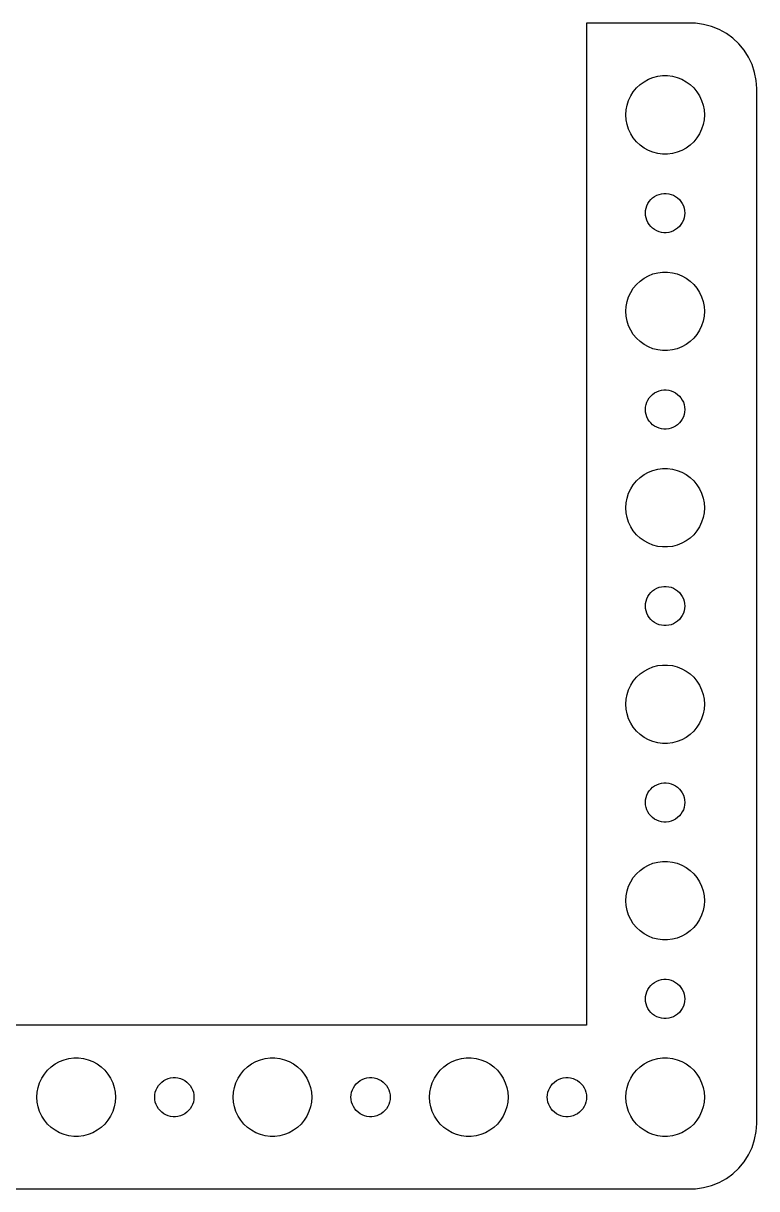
# Model space of a CAD drawing. Header units: metres. Extents: x -52 to 52, y 253 to 539.
# Drawn here: x -4 to 52, y 351.5 to 440.5 of the extents above; entities that cross this region are included whole.
import ezdxf

# ---------------------------------------------------------------- set-up
doc = ezdxf.new("R2010")
doc.units = ezdxf.units.M

msp = doc.modelspace()

# ---------------------------------------------------------------- linework, layer by layer
for p, q in [((47.3139, 440.49), (39, 440.49)), ((39, 440.49), (39, 364)), ((47.9369, 440.411), (47.3139, 440.49)), ((48.5451, 440.255), (47.9369, 440.411)), ((49.1289, 440.024), (48.5451, 440.255)), ((49.6791, 439.722), (49.1289, 440.024)), ((50.1871, 439.353), (49.6791, 439.722)), ((50.6448, 438.923), (50.1871, 439.353)), ((51.0451, 438.439), (50.6448, 438.923)), ((51.3815, 437.909), (51.0451, 438.439)), ((51.6489, 437.341), (51.3815, 437.909)), ((51.8429, 436.743), (51.6489, 437.341)), ((43.0877, 435.812), (43.3925, 436.033)), ((43.3925, 436.033), (43.7227, 436.214)), ((43.7227, 436.214), (44.0729, 436.353)), ((44.0729, 436.353), (44.4379, 436.447)), ((44.4379, 436.447), (44.8116, 436.494)), ((44.8116, 436.494), (45.1884, 436.494)), ((45.1884, 436.494), (45.5621, 436.447)), ((45.5621, 436.447), (45.927, 436.353)), ((45.927, 436.353), (46.2773, 436.214)), ((46.2773, 436.214), (46.6075, 436.033)), ((46.6075, 436.033), (46.9123, 435.812)), ((51.9606, 436.127), (51.8429, 436.743)), ((52, 435.5), (51.9606, 436.127)), ((42.3711, 434.945), (42.5729, 435.263)), ((42.5729, 435.263), (42.8131, 435.554)), ((42.8131, 435.554), (43.0877, 435.812)), ((46.9123, 435.812), (47.1869, 435.554)), ((47.1869, 435.554), (47.427, 435.263)), ((47.427, 435.263), (47.6289, 434.945)), ((52, 356.5), (52, 435.5)), ((42.0237, 433.876), (42.0942, 434.246)), ((42.0942, 434.246), (42.2107, 434.604)), ((42.2107, 434.604), (42.3711, 434.945)), ((47.6289, 434.945), (47.7893, 434.604)), ((47.7893, 434.604), (47.9057, 434.246)), ((47.9057, 434.246), (47.9763, 433.876)), ((42, 433.5), (42.0237, 433.876)), ((42.0237, 433.124), (42, 433.5)), ((47.9763, 433.876), (48, 433.5)), ((48, 433.5), (47.9763, 433.124)), ((42.0942, 432.754), (42.0237, 433.124)), ((42.2107, 432.396), (42.0942, 432.754)), ((47.9057, 432.754), (47.7893, 432.396)), ((47.9763, 433.124), (47.9057, 432.754)), ((42.3711, 432.055), (42.2107, 432.396)), ((42.5729, 431.737), (42.3711, 432.055)), ((42.8131, 431.446), (42.5729, 431.737)), ((47.427, 431.737), (47.1869, 431.446)), ((47.6289, 432.055), (47.427, 431.737)), ((47.7893, 432.396), (47.6289, 432.055)), ((43.0877, 431.188), (42.8131, 431.446)), ((43.3925, 430.967), (43.0877, 431.188)), ((43.7227, 430.786), (43.3925, 430.967)), ((44.0729, 430.647), (43.7227, 430.786)), ((46.2773, 430.786), (45.927, 430.647)), ((46.6075, 430.967), (46.2773, 430.786)), ((46.9123, 431.188), (46.6075, 430.967)), ((47.1869, 431.446), (46.9123, 431.188)), ((44.4379, 430.553), (44.0729, 430.647)), ((44.8116, 430.506), (44.4379, 430.553)), ((45.1884, 430.506), (44.8116, 430.506)), ((45.5621, 430.553), (45.1884, 430.506)), ((45.927, 430.647), (45.5621, 430.553)), ((43.9065, 427.027), (44.0439, 427.156)), ((44.0439, 427.156), (44.1963, 427.266)), ((44.1963, 427.266), (44.3613, 427.357)), ((44.3613, 427.357), (44.5365, 427.427)), ((44.5365, 427.427), (44.7189, 427.473)), ((44.7189, 427.473), (44.9058, 427.497)), ((44.9058, 427.497), (45.0942, 427.497)), ((45.0942, 427.497), (45.2811, 427.473)), ((45.2811, 427.473), (45.4635, 427.427)), ((45.4635, 427.427), (45.6387, 427.357)), ((45.6387, 427.357), (45.8037, 427.266)), ((45.8037, 427.266), (45.9561, 427.156)), ((45.9561, 427.156), (46.0934, 427.027)), ((43.5118, 426.188), (43.5471, 426.373)), ((43.5471, 426.373), (43.6053, 426.552)), ((43.6053, 426.552), (43.6855, 426.723)), ((43.6855, 426.723), (43.7865, 426.882)), ((43.7865, 426.882), (43.9065, 427.027)), ((46.0934, 427.027), (46.2135, 426.882)), ((46.2135, 426.882), (46.3145, 426.723)), ((46.3145, 426.723), (46.3947, 426.552)), ((46.3947, 426.552), (46.4529, 426.373)), ((46.4529, 426.373), (46.4882, 426.188)), ((43.5, 426), (43.5118, 426.188)), ((43.5118, 425.812), (43.5, 426)), ((43.5471, 425.627), (43.5118, 425.812)), ((43.6053, 425.448), (43.5471, 425.627)), ((43.6855, 425.277), (43.6053, 425.448)), ((46.3947, 425.448), (46.3145, 425.277)), ((46.4529, 425.627), (46.3947, 425.448)), ((46.4882, 425.812), (46.4529, 425.627)), ((46.4882, 426.188), (46.5, 426)), ((46.5, 426), (46.4882, 425.812)), ((43.7865, 425.118), (43.6855, 425.277)), ((43.9065, 424.973), (43.7865, 425.118)), ((44.0439, 424.844), (43.9065, 424.973)), ((44.1963, 424.734), (44.0439, 424.844)), ((44.3613, 424.643), (44.1963, 424.734)), ((44.5365, 424.573), (44.3613, 424.643)), ((44.7189, 424.527), (44.5365, 424.573)), ((44.9058, 424.503), (44.7189, 424.527)), ((45.0942, 424.503), (44.9058, 424.503)), ((45.2811, 424.527), (45.0942, 424.503)), ((45.4635, 424.573), (45.2811, 424.527)), ((45.6387, 424.643), (45.4635, 424.573)), ((45.8037, 424.734), (45.6387, 424.643)), ((45.9561, 424.844), (45.8037, 424.734)), ((46.0934, 424.973), (45.9561, 424.844)), ((46.2135, 425.118), (46.0934, 424.973)), ((46.3145, 425.277), (46.2135, 425.118)), ((43.0877, 420.812), (43.3925, 421.033)), ((43.3925, 421.033), (43.7227, 421.214)), ((43.7227, 421.214), (44.0729, 421.353)), ((44.0729, 421.353), (44.4379, 421.447)), ((44.4379, 421.447), (44.8116, 421.494)), ((44.8116, 421.494), (45.1884, 421.494)), ((45.1884, 421.494), (45.5621, 421.447)), ((45.5621, 421.447), (45.927, 421.353)), ((45.927, 421.353), (46.2773, 421.214)), ((46.2773, 421.214), (46.6075, 421.033)), ((46.6075, 421.033), (46.9123, 420.812)), ((42.3711, 419.945), (42.5729, 420.263)), ((42.5729, 420.263), (42.8131, 420.554)), ((42.8131, 420.554), (43.0877, 420.812)), ((46.9123, 420.812), (47.1869, 420.554)), ((47.1869, 420.554), (47.427, 420.263)), ((47.427, 420.263), (47.6289, 419.945)), ((42.0237, 418.876), (42.0942, 419.246)), ((42.0942, 419.246), (42.2107, 419.604)), ((42.2107, 419.604), (42.3711, 419.945)), ((47.6289, 419.945), (47.7893, 419.604)), ((47.7893, 419.604), (47.9057, 419.246)), ((47.9057, 419.246), (47.9763, 418.876)), ((42, 418.5), (42.0237, 418.876)), ((42.0237, 418.124), (42, 418.5)), ((47.9763, 418.876), (48, 418.5)), ((48, 418.5), (47.9763, 418.124)), ((42.0942, 417.754), (42.0237, 418.124)), ((42.2107, 417.396), (42.0942, 417.754)), ((42.3711, 417.055), (42.2107, 417.396)), ((47.7893, 417.396), (47.6289, 417.055)), ((47.9057, 417.754), (47.7893, 417.396)), ((47.9763, 418.124), (47.9057, 417.754)), ((42.5729, 416.737), (42.3711, 417.055)), ((42.8131, 416.446), (42.5729, 416.737)), ((43.0877, 416.188), (42.8131, 416.446)), ((47.1869, 416.446), (46.9123, 416.188)), ((47.427, 416.737), (47.1869, 416.446)), ((47.6289, 417.055), (47.427, 416.737)), ((43.3925, 415.967), (43.0877, 416.188)), ((43.7227, 415.786), (43.3925, 415.967)), ((44.0729, 415.647), (43.7227, 415.786)), ((44.4379, 415.553), (44.0729, 415.647)), ((44.8116, 415.506), (44.4379, 415.553)), ((45.5621, 415.553), (45.1884, 415.506)), ((45.927, 415.647), (45.5621, 415.553)), ((46.2773, 415.786), (45.927, 415.647)), ((46.6075, 415.967), (46.2773, 415.786)), ((46.9123, 416.188), (46.6075, 415.967)), ((45.1884, 415.506), (44.8116, 415.506)), ((43.7865, 411.882), (43.9065, 412.027)), ((43.9065, 412.027), (44.0439, 412.156)), ((44.0439, 412.156), (44.1963, 412.266)), ((44.1963, 412.266), (44.3613, 412.357)), ((44.3613, 412.357), (44.5365, 412.427)), ((44.5365, 412.427), (44.7189, 412.473)), ((44.7189, 412.473), (44.9058, 412.497)), ((44.9058, 412.497), (45.0942, 412.497)), ((45.0942, 412.497), (45.2811, 412.473)), ((45.2811, 412.473), (45.4635, 412.427)), ((45.4635, 412.427), (45.6387, 412.357)), ((45.6387, 412.357), (45.8037, 412.266)), ((45.8037, 412.266), (45.9561, 412.156)), ((45.9561, 412.156), (46.0934, 412.027)), ((46.0934, 412.027), (46.2135, 411.882)), ((43.5, 411), (43.5118, 411.188)), ((43.5118, 411.188), (43.5471, 411.373)), ((43.5471, 411.373), (43.6053, 411.552)), ((43.6053, 411.552), (43.6855, 411.723)), ((43.6855, 411.723), (43.7865, 411.882)), ((46.2135, 411.882), (46.3145, 411.723)), ((46.3145, 411.723), (46.3947, 411.552)), ((46.3947, 411.552), (46.4529, 411.373)), ((46.4529, 411.373), (46.4882, 411.188)), ((46.4882, 411.188), (46.5, 411)), ((43.5118, 410.812), (43.5, 411)), ((43.5471, 410.627), (43.5118, 410.812)), ((43.6053, 410.448), (43.5471, 410.627)), ((43.6855, 410.277), (43.6053, 410.448)), ((43.7865, 410.118), (43.6855, 410.277)), ((46.3145, 410.277), (46.2135, 410.118)), ((46.3947, 410.448), (46.3145, 410.277)), ((46.4529, 410.627), (46.3947, 410.448)), ((46.4882, 410.812), (46.4529, 410.627)), ((46.5, 411), (46.4882, 410.812)), ((43.9065, 409.973), (43.7865, 410.118)), ((44.0439, 409.844), (43.9065, 409.973)), ((44.1963, 409.734), (44.0439, 409.844)), ((44.3613, 409.643), (44.1963, 409.734)), ((44.5365, 409.573), (44.3613, 409.643)), ((44.7189, 409.527), (44.5365, 409.573)), ((44.9058, 409.503), (44.7189, 409.527)), ((45.0942, 409.503), (44.9058, 409.503)), ((45.2811, 409.527), (45.0942, 409.503)), ((45.4635, 409.573), (45.2811, 409.527)), ((45.6387, 409.643), (45.4635, 409.573)), ((45.8037, 409.734), (45.6387, 409.643)), ((45.9561, 409.844), (45.8037, 409.734)), ((46.0934, 409.973), (45.9561, 409.844)), ((46.2135, 410.118), (46.0934, 409.973)), ((42.8131, 405.554), (43.0877, 405.812)), ((43.0877, 405.812), (43.3925, 406.033)), ((43.3925, 406.033), (43.7227, 406.214)), ((43.7227, 406.214), (44.0729, 406.353)), ((44.0729, 406.353), (44.4379, 406.447)), ((44.4379, 406.447), (44.8116, 406.494)), ((44.8116, 406.494), (45.1884, 406.494)), ((45.1884, 406.494), (45.5621, 406.447)), ((45.5621, 406.447), (45.927, 406.353)), ((45.927, 406.353), (46.2773, 406.214)), ((46.2773, 406.214), (46.6075, 406.033)), ((46.6075, 406.033), (46.9123, 405.812)), ((46.9123, 405.812), (47.1869, 405.554)), ((42.2107, 404.604), (42.3711, 404.945)), ((42.3711, 404.945), (42.5729, 405.263)), ((42.5729, 405.263), (42.8131, 405.554)), ((47.1869, 405.554), (47.427, 405.263)), ((47.427, 405.263), (47.6289, 404.945)), ((47.6289, 404.945), (47.7893, 404.604)), ((42.0237, 403.876), (42.0942, 404.246)), ((42.0942, 404.246), (42.2107, 404.604)), ((47.7893, 404.604), (47.9057, 404.246)), ((47.9057, 404.246), (47.9763, 403.876)), ((42, 403.5), (42.0237, 403.876)), ((42.0237, 403.124), (42, 403.5)), ((42.0942, 402.754), (42.0237, 403.124)), ((47.9763, 403.124), (47.9057, 402.754)), ((47.9763, 403.876), (48, 403.5)), ((48, 403.5), (47.9763, 403.124)), ((42.2107, 402.396), (42.0942, 402.754)), ((42.3711, 402.055), (42.2107, 402.396)), ((47.7893, 402.396), (47.6289, 402.055)), ((47.9057, 402.754), (47.7893, 402.396)), ((42.5729, 401.737), (42.3711, 402.055)), ((42.8131, 401.446), (42.5729, 401.737)), ((43.0877, 401.188), (42.8131, 401.446)), ((47.1869, 401.446), (46.9123, 401.188)), ((47.427, 401.737), (47.1869, 401.446)), ((47.6289, 402.055), (47.427, 401.737)), ((43.3925, 400.967), (43.0877, 401.188)), ((43.7227, 400.786), (43.3925, 400.967)), ((44.0729, 400.647), (43.7227, 400.786)), ((44.4379, 400.553), (44.0729, 400.647)), ((44.8116, 400.506), (44.4379, 400.553)), ((45.1884, 400.506), (44.8116, 400.506)), ((45.5621, 400.553), (45.1884, 400.506)), ((45.927, 400.647), (45.5621, 400.553)), ((46.2773, 400.786), (45.927, 400.647)), ((46.6075, 400.967), (46.2773, 400.786)), ((46.9123, 401.188), (46.6075, 400.967)), ((43.6855, 396.723), (43.7865, 396.882)), ((43.7865, 396.882), (43.9065, 397.027)), ((43.9065, 397.027), (44.0439, 397.156)), ((44.0439, 397.156), (44.1963, 397.266)), ((44.1963, 397.266), (44.3613, 397.357)), ((44.3613, 397.357), (44.5365, 397.427)), ((44.5365, 397.427), (44.7189, 397.473)), ((44.7189, 397.473), (44.9058, 397.497)), ((44.9058, 397.497), (45.0942, 397.497)), ((45.0942, 397.497), (45.2811, 397.473)), ((45.2811, 397.473), (45.4635, 397.427)), ((45.4635, 397.427), (45.6387, 397.357)), ((45.6387, 397.357), (45.8037, 397.266)), ((45.8037, 397.266), (45.9561, 397.156)), ((45.9561, 397.156), (46.0934, 397.027)), ((46.0934, 397.027), (46.2135, 396.882)), ((46.2135, 396.882), (46.3145, 396.723)), ((43.5, 396), (43.5118, 396.188)), ((43.5118, 395.812), (43.5, 396)), ((43.5118, 396.188), (43.5471, 396.373)), ((43.5471, 396.373), (43.6053, 396.552)), ((43.6053, 396.552), (43.6855, 396.723)), ((46.3145, 396.723), (46.3947, 396.552)), ((46.3947, 396.552), (46.4529, 396.373)), ((46.4529, 396.373), (46.4882, 396.188)), ((46.4882, 396.188), (46.5, 396)), ((46.5, 396), (46.4882, 395.812)), ((43.5471, 395.627), (43.5118, 395.812)), ((43.6053, 395.448), (43.5471, 395.627)), ((43.6855, 395.277), (43.6053, 395.448)), ((43.7865, 395.118), (43.6855, 395.277)), ((43.9065, 394.973), (43.7865, 395.118)), ((46.2135, 395.118), (46.0934, 394.973)), ((46.3145, 395.277), (46.2135, 395.118)), ((46.3947, 395.448), (46.3145, 395.277)), ((46.4529, 395.627), (46.3947, 395.448)), ((46.4882, 395.812), (46.4529, 395.627)), ((44.0439, 394.844), (43.9065, 394.973)), ((44.1963, 394.734), (44.0439, 394.844)), ((44.3613, 394.643), (44.1963, 394.734)), ((44.5365, 394.573), (44.3613, 394.643)), ((44.7189, 394.527), (44.5365, 394.573)), ((44.9058, 394.503), (44.7189, 394.527)), ((45.0942, 394.503), (44.9058, 394.503)), ((45.2811, 394.527), (45.0942, 394.503)), ((45.4635, 394.573), (45.2811, 394.527)), ((45.6387, 394.643), (45.4635, 394.573)), ((45.8037, 394.734), (45.6387, 394.643)), ((45.9561, 394.844), (45.8037, 394.734)), ((46.0934, 394.973), (45.9561, 394.844)), ((42.8131, 390.554), (43.0877, 390.812)), ((43.0877, 390.812), (43.3925, 391.033)), ((43.3925, 391.033), (43.7227, 391.214)), ((43.7227, 391.214), (44.0729, 391.353)), ((44.0729, 391.353), (44.4379, 391.447)), ((44.4379, 391.447), (44.8116, 391.494)), ((44.8116, 391.494), (45.1884, 391.494)), ((45.1884, 391.494), (45.5621, 391.447)), ((45.5621, 391.447), (45.927, 391.353)), ((45.927, 391.353), (46.2773, 391.214)), ((46.2773, 391.214), (46.6075, 391.033)), ((46.6075, 391.033), (46.9123, 390.812)), ((46.9123, 390.812), (47.1869, 390.554)), ((42.2107, 389.604), (42.3711, 389.945)), ((42.3711, 389.945), (42.5729, 390.263)), ((42.5729, 390.263), (42.8131, 390.554)), ((47.1869, 390.554), (47.427, 390.263)), ((47.427, 390.263), (47.6289, 389.945)), ((47.6289, 389.945), (47.7893, 389.604)), ((42, 388.5), (42.0237, 388.876)), ((42.0237, 388.876), (42.0942, 389.246)), ((42.0942, 389.246), (42.2107, 389.604)), ((47.7893, 389.604), (47.9057, 389.246)), ((47.9057, 389.246), (47.9763, 388.876)), ((47.9763, 388.876), (48, 388.5)), ((42.0237, 388.124), (42, 388.5)), ((42.0942, 387.754), (42.0237, 388.124)), ((47.9763, 388.124), (47.9057, 387.754)), ((48, 388.5), (47.9763, 388.124)), ((42.2107, 387.396), (42.0942, 387.754)), ((42.3711, 387.055), (42.2107, 387.396)), ((47.7893, 387.396), (47.6289, 387.055)), ((47.9057, 387.754), (47.7893, 387.396)), ((42.5729, 386.737), (42.3711, 387.055)), ((42.8131, 386.446), (42.5729, 386.737)), ((43.0877, 386.188), (42.8131, 386.446)), ((43.3925, 385.967), (43.0877, 386.188)), ((46.9123, 386.188), (46.6075, 385.967)), ((47.1869, 386.446), (46.9123, 386.188)), ((47.427, 386.737), (47.1869, 386.446)), ((47.6289, 387.055), (47.427, 386.737)), ((43.7227, 385.786), (43.3925, 385.967)), ((44.0729, 385.647), (43.7227, 385.786)), ((44.4379, 385.553), (44.0729, 385.647)), ((44.8116, 385.506), (44.4379, 385.553)), ((45.1884, 385.506), (44.8116, 385.506)), ((45.5621, 385.553), (45.1884, 385.506)), ((45.927, 385.647), (45.5621, 385.553)), ((46.2773, 385.786), (45.927, 385.647)), ((46.6075, 385.967), (46.2773, 385.786)), ((43.6855, 381.723), (43.7865, 381.882)), ((43.7865, 381.882), (43.9065, 382.027)), ((43.9065, 382.027), (44.0439, 382.156)), ((44.0439, 382.156), (44.1963, 382.266)), ((44.1963, 382.266), (44.3613, 382.357)), ((44.3613, 382.357), (44.5365, 382.427)), ((44.5365, 382.427), (44.7189, 382.473)), ((44.7189, 382.473), (44.9058, 382.497)), ((44.9058, 382.497), (45.0942, 382.497)), ((45.0942, 382.497), (45.2811, 382.473)), ((45.2811, 382.473), (45.4635, 382.427)), ((45.4635, 382.427), (45.6387, 382.357)), ((45.6387, 382.357), (45.8037, 382.266)), ((45.8037, 382.266), (45.9561, 382.156)), ((45.9561, 382.156), (46.0934, 382.027)), ((46.0934, 382.027), (46.2135, 381.882)), ((46.2135, 381.882), (46.3145, 381.723)), ((43.5, 381), (43.5118, 381.188)), ((43.5118, 380.812), (43.5, 381)), ((43.5118, 381.188), (43.5471, 381.373)), ((43.5471, 381.373), (43.6053, 381.552)), ((43.6053, 381.552), (43.6855, 381.723)), ((46.3145, 381.723), (46.3947, 381.552)), ((46.3947, 381.552), (46.4529, 381.373)), ((46.4529, 381.373), (46.4882, 381.188)), ((46.4882, 381.188), (46.5, 381)), ((46.5, 381), (46.4882, 380.812)), ((43.5471, 380.627), (43.5118, 380.812)), ((43.6053, 380.448), (43.5471, 380.627)), ((43.6855, 380.277), (43.6053, 380.448)), ((43.7865, 380.118), (43.6855, 380.277)), ((43.9065, 379.973), (43.7865, 380.118)), ((44.0439, 379.844), (43.9065, 379.973)), ((46.0934, 379.973), (45.9561, 379.844)), ((46.2135, 380.118), (46.0934, 379.973)), ((46.3145, 380.277), (46.2135, 380.118)), ((46.3947, 380.448), (46.3145, 380.277)), ((46.4529, 380.627), (46.3947, 380.448)), ((46.4882, 380.812), (46.4529, 380.627)), ((44.1963, 379.734), (44.0439, 379.844)), ((44.3613, 379.643), (44.1963, 379.734)), ((44.5365, 379.573), (44.3613, 379.643)), ((44.7189, 379.527), (44.5365, 379.573)), ((44.9058, 379.503), (44.7189, 379.527)), ((45.0942, 379.503), (44.9058, 379.503)), ((45.2811, 379.527), (45.0942, 379.503)), ((45.4635, 379.573), (45.2811, 379.527)), ((45.6387, 379.643), (45.4635, 379.573)), ((45.8037, 379.734), (45.6387, 379.643)), ((45.9561, 379.844), (45.8037, 379.734)), ((44.0729, 376.353), (44.4379, 376.447)), ((44.4379, 376.447), (44.8116, 376.494)), ((44.8116, 376.494), (45.1884, 376.494)), ((45.1884, 376.494), (45.5621, 376.447)), ((45.5621, 376.447), (45.927, 376.353)), ((42.5729, 375.263), (42.8131, 375.554)), ((42.8131, 375.554), (43.0877, 375.812)), ((43.0877, 375.812), (43.3925, 376.033)), ((43.3925, 376.033), (43.7227, 376.214)), ((43.7227, 376.214), (44.0729, 376.353)), ((45.927, 376.353), (46.2773, 376.214)), ((46.2773, 376.214), (46.6075, 376.033)), ((46.6075, 376.033), (46.9123, 375.812)), ((46.9123, 375.812), (47.1869, 375.554)), ((47.1869, 375.554), (47.427, 375.263)), ((42.2107, 374.604), (42.3711, 374.945)), ((42.3711, 374.945), (42.5729, 375.263)), ((47.427, 375.263), (47.6289, 374.945)), ((47.6289, 374.945), (47.7893, 374.604)), ((42, 373.5), (42.0237, 373.876)), ((42.0237, 373.876), (42.0942, 374.246)), ((42.0942, 374.246), (42.2107, 374.604)), ((47.7893, 374.604), (47.9057, 374.246)), ((47.9057, 374.246), (47.9763, 373.876)), ((47.9763, 373.876), (48, 373.5)), ((42.0237, 373.124), (42, 373.5)), ((42.0942, 372.754), (42.0237, 373.124)), ((47.9763, 373.124), (47.9057, 372.754)), ((48, 373.5), (47.9763, 373.124)), ((42.2107, 372.396), (42.0942, 372.754)), ((42.3711, 372.055), (42.2107, 372.396)), ((42.5729, 371.737), (42.3711, 372.055)), ((47.6289, 372.055), (47.427, 371.737)), ((47.7893, 372.396), (47.6289, 372.055)), ((47.9057, 372.754), (47.7893, 372.396)), ((42.8131, 371.446), (42.5729, 371.737)), ((43.0877, 371.188), (42.8131, 371.446)), ((43.3925, 370.967), (43.0877, 371.188)), ((46.9123, 371.188), (46.6075, 370.967)), ((47.1869, 371.446), (46.9123, 371.188)), ((47.427, 371.737), (47.1869, 371.446)), ((43.7227, 370.786), (43.3925, 370.967)), ((44.0729, 370.647), (43.7227, 370.786)), ((44.4379, 370.553), (44.0729, 370.647)), ((44.8116, 370.506), (44.4379, 370.553)), ((45.1884, 370.506), (44.8116, 370.506)), ((45.5621, 370.553), (45.1884, 370.506)), ((45.927, 370.647), (45.5621, 370.553)), ((46.2773, 370.786), (45.927, 370.647)), ((46.6075, 370.967), (46.2773, 370.786)), ((44.7189, 367.473), (44.9058, 367.497)), ((44.9058, 367.497), (45.0942, 367.497)), ((45.0942, 367.497), (45.2811, 367.473)), ((43.6053, 366.552), (43.6855, 366.723)), ((43.6855, 366.723), (43.7865, 366.882)), ((43.7865, 366.882), (43.9065, 367.027)), ((43.9065, 367.027), (44.0439, 367.156)), ((44.0439, 367.156), (44.1963, 367.266)), ((44.1963, 367.266), (44.3613, 367.357)), ((44.3613, 367.357), (44.5365, 367.427)), ((44.5365, 367.427), (44.7189, 367.473)), ((45.2811, 367.473), (45.4635, 367.427)), ((45.4635, 367.427), (45.6387, 367.357)), ((45.6387, 367.357), (45.8037, 367.266)), ((45.8037, 367.266), (45.9561, 367.156)), ((45.9561, 367.156), (46.0934, 367.027)), ((46.0934, 367.027), (46.2135, 366.882)), ((46.2135, 366.882), (46.3145, 366.723)), ((46.3145, 366.723), (46.3947, 366.552)), ((43.5, 366), (43.5118, 366.188)), ((43.5118, 365.812), (43.5, 366)), ((43.5118, 366.188), (43.5471, 366.373)), ((43.5471, 365.627), (43.5118, 365.812)), ((43.5471, 366.373), (43.6053, 366.552)), ((46.3947, 366.552), (46.4529, 366.373)), ((46.4529, 366.373), (46.4882, 366.188)), ((46.4882, 365.812), (46.4529, 365.627)), ((46.4882, 366.188), (46.5, 366)), ((46.5, 366), (46.4882, 365.812)), ((43.6053, 365.448), (43.5471, 365.627)), ((43.6855, 365.277), (43.6053, 365.448)), ((43.7865, 365.118), (43.6855, 365.277)), ((43.9065, 364.973), (43.7865, 365.118)), ((44.0439, 364.844), (43.9065, 364.973)), ((44.1963, 364.734), (44.0439, 364.844)), ((45.9561, 364.844), (45.8037, 364.734)), ((46.0934, 364.973), (45.9561, 364.844)), ((46.2135, 365.118), (46.0934, 364.973)), ((46.3145, 365.277), (46.2135, 365.118)), ((46.3947, 365.448), (46.3145, 365.277)), ((46.4529, 365.627), (46.3947, 365.448)), ((39, 364), (-39, 364)), ((44.3613, 364.643), (44.1963, 364.734)), ((44.5365, 364.573), (44.3613, 364.643)), ((44.7189, 364.527), (44.5365, 364.573)), ((44.9058, 364.503), (44.7189, 364.527)), ((45.0942, 364.503), (44.9058, 364.503)), ((45.2811, 364.527), (45.0942, 364.503)), ((45.4635, 364.573), (45.2811, 364.527)), ((45.6387, 364.643), (45.4635, 364.573)), ((45.8037, 364.734), (45.6387, 364.643)), ((-1.27733, 361.214), (-0.92705, 361.353)), ((-0.92705, 361.353), (-0.56213, 361.447)), ((-0.56213, 361.447), (-0.18837, 361.494)), ((-0.18837, 361.494), (0.18837, 361.494)), ((0.18837, 361.494), (0.56213, 361.447)), ((0.56213, 361.447), (0.92705, 361.353)), ((0.92705, 361.353), (1.27733, 361.214)), ((13.7227, 361.214), (14.0729, 361.353)), ((14.0729, 361.353), (14.4379, 361.447)), ((14.4379, 361.447), (14.8116, 361.494)), ((14.8116, 361.494), (15.1884, 361.494)), ((15.1884, 361.494), (15.5621, 361.447)), ((15.5621, 361.447), (15.927, 361.353)), ((15.927, 361.353), (16.2773, 361.214)), ((28.7227, 361.214), (29.0729, 361.353)), ((29.0729, 361.353), (29.4379, 361.447)), ((29.4379, 361.447), (29.8116, 361.494)), ((29.8116, 361.494), (30.1884, 361.494)), ((30.1884, 361.494), (30.5621, 361.447)), ((30.5621, 361.447), (30.927, 361.353)), ((30.927, 361.353), (31.2773, 361.214)), ((43.7227, 361.214), (44.0729, 361.353)), ((44.0729, 361.353), (44.4379, 361.447)), ((44.4379, 361.447), (44.8116, 361.494)), ((44.8116, 361.494), (45.1884, 361.494)), ((45.1884, 361.494), (45.5621, 361.447)), ((45.5621, 361.447), (45.927, 361.353)), ((45.927, 361.353), (46.2773, 361.214)), ((-2.42705, 360.263), (-2.1869, 360.554)), ((-2.1869, 360.554), (-1.91226, 360.812)), ((-1.91226, 360.812), (-1.60747, 361.033)), ((-1.60747, 361.033), (-1.27733, 361.214)), ((1.27733, 361.214), (1.60747, 361.033)), ((1.60747, 361.033), (1.91226, 360.812)), ((1.91226, 360.812), (2.1869, 360.554)), ((2.1869, 360.554), (2.42705, 360.263)), ((12.5729, 360.263), (12.8131, 360.554)), ((12.8131, 360.554), (13.0877, 360.812)), ((13.0877, 360.812), (13.3925, 361.033)), ((13.3925, 361.033), (13.7227, 361.214)), ((16.2773, 361.214), (16.6075, 361.033)), ((16.6075, 361.033), (16.9123, 360.812)), ((16.9123, 360.812), (17.1869, 360.554)), ((17.1869, 360.554), (17.427, 360.263)), ((27.5729, 360.263), (27.8131, 360.554)), ((27.8131, 360.554), (28.0877, 360.812)), ((28.0877, 360.812), (28.3925, 361.033)), ((28.3925, 361.033), (28.7227, 361.214)), ((31.2773, 361.214), (31.6075, 361.033)), ((31.6075, 361.033), (31.9123, 360.812)), ((31.9123, 360.812), (32.1869, 360.554)), ((32.1869, 360.554), (32.427, 360.263)), ((42.5729, 360.263), (42.8131, 360.554)), ((42.8131, 360.554), (43.0877, 360.812)), ((43.0877, 360.812), (43.3925, 361.033)), ((43.3925, 361.033), (43.7227, 361.214)), ((46.2773, 361.214), (46.6075, 361.033)), ((46.6075, 361.033), (46.9123, 360.812)), ((46.9123, 360.812), (47.1869, 360.554)), ((47.1869, 360.554), (47.427, 360.263)), ((-2.90575, 359.246), (-2.78932, 359.604)), ((-2.78932, 359.604), (-2.62891, 359.945)), ((-2.62891, 359.945), (-2.42705, 360.263)), ((2.42705, 360.263), (2.62891, 359.945)), ((2.62891, 359.945), (2.78932, 359.604)), ((2.78932, 359.604), (2.90575, 359.246)), ((6.28647, 359.382), (6.40654, 359.527)), ((6.40654, 359.527), (6.54385, 359.656)), ((6.54385, 359.656), (6.69626, 359.766)), ((6.69626, 359.766), (6.86133, 359.857)), ((6.86133, 359.857), (7.03647, 359.927)), ((7.03647, 359.927), (7.21892, 359.973)), ((7.21892, 359.973), (7.40581, 359.997)), ((7.40581, 359.997), (7.59418, 359.997)), ((7.59418, 359.997), (7.78107, 359.973)), ((7.78107, 359.973), (7.96352, 359.927)), ((7.96352, 359.927), (8.13866, 359.857)), ((8.13866, 359.857), (8.30373, 359.766)), ((8.30373, 359.766), (8.45613, 359.656)), ((8.45613, 359.656), (8.59344, 359.527)), ((8.59344, 359.527), (8.71352, 359.382)), ((12.0942, 359.246), (12.2107, 359.604)), ((12.2107, 359.604), (12.3711, 359.945)), ((12.3711, 359.945), (12.5729, 360.263)), ((17.427, 360.263), (17.6289, 359.945)), ((17.6289, 359.945), (17.7893, 359.604)), ((17.7893, 359.604), (17.9057, 359.246)), ((21.2865, 359.382), (21.4065, 359.527)), ((21.4065, 359.527), (21.5439, 359.656)), ((21.5439, 359.656), (21.6963, 359.766)), ((21.6963, 359.766), (21.8613, 359.857)), ((21.8613, 359.857), (22.0365, 359.927)), ((22.0365, 359.927), (22.2189, 359.973)), ((22.2189, 359.973), (22.4058, 359.997)), ((22.4058, 359.997), (22.5942, 359.997)), ((22.5942, 359.997), (22.7811, 359.973)), ((22.7811, 359.973), (22.9635, 359.927)), ((22.9635, 359.927), (23.1387, 359.857)), ((23.1387, 359.857), (23.3037, 359.766)), ((23.3037, 359.766), (23.4561, 359.656)), ((23.4561, 359.656), (23.5934, 359.527)), ((23.5934, 359.527), (23.7135, 359.382)), ((27.0942, 359.246), (27.2107, 359.604)), ((27.2107, 359.604), (27.3711, 359.945)), ((27.3711, 359.945), (27.5729, 360.263)), ((32.427, 360.263), (32.6289, 359.945)), ((32.6289, 359.945), (32.7893, 359.604)), ((32.7893, 359.604), (32.9057, 359.246)), ((36.2865, 359.382), (36.4065, 359.527)), ((36.4065, 359.527), (36.5439, 359.656)), ((36.5439, 359.656), (36.6963, 359.766)), ((36.6963, 359.766), (36.8613, 359.857)), ((36.8613, 359.857), (37.0365, 359.927)), ((37.0365, 359.927), (37.2189, 359.973)), ((37.2189, 359.973), (37.4058, 359.997)), ((37.4058, 359.997), (37.5942, 359.997)), ((37.5942, 359.997), (37.7811, 359.973)), ((37.7811, 359.973), (37.9635, 359.927)), ((37.9635, 359.927), (38.1387, 359.857)), ((38.1387, 359.857), (38.3037, 359.766)), ((38.3037, 359.766), (38.4561, 359.656)), ((38.4561, 359.656), (38.5934, 359.527)), ((38.5934, 359.527), (38.7135, 359.382)), ((42.0942, 359.246), (42.2107, 359.604)), ((42.2107, 359.604), (42.3711, 359.945)), ((42.3711, 359.945), (42.5729, 360.263)), ((47.427, 360.263), (47.6289, 359.945)), ((47.6289, 359.945), (47.7893, 359.604)), ((47.7893, 359.604), (47.9057, 359.246)), ((-3, 358.5), (-2.97633, 358.876)), ((-2.97633, 358.876), (-2.90575, 359.246)), ((2.90575, 359.246), (2.97633, 358.876)), ((2.97633, 358.876), (3, 358.5)), ((6, 358.5), (6.01183, 358.688)), ((6.01183, 358.688), (6.04712, 358.873)), ((6.04712, 358.873), (6.10533, 359.052)), ((6.10533, 359.052), (6.18553, 359.223)), ((6.18553, 359.223), (6.28647, 359.382)), ((8.71352, 359.382), (8.81445, 359.223)), ((8.81445, 359.223), (8.89465, 359.052)), ((8.89465, 359.052), (8.95287, 358.873)), ((8.95287, 358.873), (8.98816, 358.688)), ((8.98816, 358.688), (9, 358.5)), ((12, 358.5), (12.0237, 358.876)), ((12.0237, 358.876), (12.0942, 359.246)), ((17.9057, 359.246), (17.9763, 358.876)), ((17.9763, 358.876), (18, 358.5)), ((21, 358.5), (21.0118, 358.688)), ((21.0118, 358.688), (21.0471, 358.873)), ((21.0471, 358.873), (21.1053, 359.052)), ((21.1053, 359.052), (21.1855, 359.223)), ((21.1855, 359.223), (21.2865, 359.382)), ((23.7135, 359.382), (23.8145, 359.223)), ((23.8145, 359.223), (23.8947, 359.052)), ((23.8947, 359.052), (23.9529, 358.873)), ((23.9529, 358.873), (23.9882, 358.688)), ((23.9882, 358.688), (24, 358.5)), ((27, 358.5), (27.0237, 358.876)), ((27.0237, 358.876), (27.0942, 359.246)), ((32.9057, 359.246), (32.9763, 358.876)), ((32.9763, 358.876), (33, 358.5)), ((36, 358.5), (36.0118, 358.688)), ((36.0118, 358.688), (36.0471, 358.873)), ((36.0471, 358.873), (36.1053, 359.052)), ((36.1053, 359.052), (36.1855, 359.223)), ((36.1855, 359.223), (36.2865, 359.382)), ((38.7135, 359.382), (38.8145, 359.223)), ((38.8145, 359.223), (38.8947, 359.052)), ((38.8947, 359.052), (38.9529, 358.873)), ((38.9529, 358.873), (38.9882, 358.688)), ((38.9882, 358.688), (39, 358.5)), ((42, 358.5), (42.0237, 358.876)), ((42.0237, 358.876), (42.0942, 359.246)), ((47.9057, 359.246), (47.9763, 358.876)), ((47.9763, 358.876), (48, 358.5)), ((-2.97633, 358.124), (-3, 358.5)), ((-2.90575, 357.754), (-2.97633, 358.124)), ((-2.78932, 357.396), (-2.90575, 357.754)), ((2.90575, 357.754), (2.78932, 357.396)), ((2.97633, 358.124), (2.90575, 357.754)), ((3, 358.5), (2.97633, 358.124)), ((6.01183, 358.312), (6, 358.5)), ((6.04712, 358.127), (6.01183, 358.312)), ((6.10533, 357.948), (6.04712, 358.127)), ((6.18553, 357.777), (6.10533, 357.948)), ((6.28647, 357.618), (6.18553, 357.777)), ((8.81445, 357.777), (8.71352, 357.618)), ((8.89465, 357.948), (8.81445, 357.777)), ((8.95287, 358.127), (8.89465, 357.948)), ((8.98816, 358.312), (8.95287, 358.127)), ((9, 358.5), (8.98816, 358.312)), ((12.0237, 358.124), (12, 358.5)), ((12.0942, 357.754), (12.0237, 358.124)), ((12.2107, 357.396), (12.0942, 357.754)), ((17.9057, 357.754), (17.7893, 357.396)), ((17.9763, 358.124), (17.9057, 357.754)), ((18, 358.5), (17.9763, 358.124)), ((21.0118, 358.312), (21, 358.5)), ((21.0471, 358.127), (21.0118, 358.312)), ((21.1053, 357.948), (21.0471, 358.127)), ((21.1855, 357.777), (21.1053, 357.948)), ((21.2865, 357.618), (21.1855, 357.777)), ((23.8145, 357.777), (23.7135, 357.618)), ((23.8947, 357.948), (23.8145, 357.777)), ((23.9529, 358.127), (23.8947, 357.948)), ((23.9882, 358.312), (23.9529, 358.127)), ((24, 358.5), (23.9882, 358.312)), ((27.0237, 358.124), (27, 358.5)), ((27.0942, 357.754), (27.0237, 358.124)), ((27.2107, 357.396), (27.0942, 357.754)), ((32.9057, 357.754), (32.7893, 357.396)), ((32.9763, 358.124), (32.9057, 357.754)), ((33, 358.5), (32.9763, 358.124)), ((36.0118, 358.312), (36, 358.5)), ((36.0471, 358.127), (36.0118, 358.312)), ((36.1053, 357.948), (36.0471, 358.127)), ((36.1855, 357.777), (36.1053, 357.948)), ((36.2865, 357.618), (36.1855, 357.777)), ((38.8145, 357.777), (38.7135, 357.618)), ((38.8947, 357.948), (38.8145, 357.777)), ((38.9529, 358.127), (38.8947, 357.948)), ((38.9882, 358.312), (38.9529, 358.127)), ((39, 358.5), (38.9882, 358.312)), ((42.0237, 358.124), (42, 358.5)), ((42.0942, 357.754), (42.0237, 358.124)), ((42.2107, 357.396), (42.0942, 357.754)), ((47.9057, 357.754), (47.7893, 357.396)), ((47.9763, 358.124), (47.9057, 357.754)), ((48, 358.5), (47.9763, 358.124)), ((-2.62891, 357.055), (-2.78932, 357.396)), ((-2.42705, 356.737), (-2.62891, 357.055)), ((2.62891, 357.055), (2.42705, 356.737)), ((2.78932, 357.396), (2.62891, 357.055)), ((6.40654, 357.473), (6.28647, 357.618)), ((6.54385, 357.344), (6.40654, 357.473)), ((6.69626, 357.234), (6.54385, 357.344)), ((6.86133, 357.143), (6.69626, 357.234)), ((7.03647, 357.073), (6.86133, 357.143)), ((7.21892, 357.027), (7.03647, 357.073)), ((7.40581, 357.003), (7.21892, 357.027)), ((7.59418, 357.003), (7.40581, 357.003)), ((7.78107, 357.027), (7.59418, 357.003)), ((7.96352, 357.073), (7.78107, 357.027)), ((8.13866, 357.143), (7.96352, 357.073)), ((8.30373, 357.234), (8.13866, 357.143)), ((8.45613, 357.344), (8.30373, 357.234)), ((8.59344, 357.473), (8.45613, 357.344)), ((8.71352, 357.618), (8.59344, 357.473)), ((12.3711, 357.055), (12.2107, 357.396)), ((12.5729, 356.737), (12.3711, 357.055)), ((17.6289, 357.055), (17.427, 356.737)), ((17.7893, 357.396), (17.6289, 357.055)), ((21.4065, 357.473), (21.2865, 357.618)), ((21.5439, 357.344), (21.4065, 357.473)), ((21.6963, 357.234), (21.5439, 357.344)), ((21.8613, 357.143), (21.6963, 357.234)), ((22.0365, 357.073), (21.8613, 357.143)), ((22.2189, 357.027), (22.0365, 357.073)), ((22.4058, 357.003), (22.2189, 357.027)), ((22.5942, 357.003), (22.4058, 357.003)), ((22.7811, 357.027), (22.5942, 357.003)), ((22.9635, 357.073), (22.7811, 357.027)), ((23.1387, 357.143), (22.9635, 357.073)), ((23.3037, 357.234), (23.1387, 357.143)), ((23.4561, 357.344), (23.3037, 357.234)), ((23.5934, 357.473), (23.4561, 357.344)), ((23.7135, 357.618), (23.5934, 357.473)), ((27.3711, 357.055), (27.2107, 357.396)), ((27.5729, 356.737), (27.3711, 357.055)), ((32.6289, 357.055), (32.427, 356.737)), ((32.7893, 357.396), (32.6289, 357.055)), ((36.4065, 357.473), (36.2865, 357.618)), ((36.5439, 357.344), (36.4065, 357.473)), ((36.6963, 357.234), (36.5439, 357.344)), ((36.8613, 357.143), (36.6963, 357.234)), ((37.0365, 357.073), (36.8613, 357.143)), ((37.2189, 357.027), (37.0365, 357.073)), ((37.4058, 357.003), (37.2189, 357.027)), ((37.5942, 357.003), (37.4058, 357.003)), ((37.7811, 357.027), (37.5942, 357.003)), ((37.9635, 357.073), (37.7811, 357.027)), ((38.1387, 357.143), (37.9635, 357.073)), ((38.3037, 357.234), (38.1387, 357.143)), ((38.4561, 357.344), (38.3037, 357.234)), ((38.5934, 357.473), (38.4561, 357.344)), ((38.7135, 357.618), (38.5934, 357.473)), ((42.3711, 357.055), (42.2107, 357.396)), ((42.5729, 356.737), (42.3711, 357.055)), ((47.6289, 357.055), (47.427, 356.737)), ((47.7893, 357.396), (47.6289, 357.055)), ((-2.1869, 356.446), (-2.42705, 356.737)), ((-1.91226, 356.188), (-2.1869, 356.446)), ((-1.60747, 355.967), (-1.91226, 356.188)), ((-1.27733, 355.786), (-1.60747, 355.967)), ((1.60747, 355.967), (1.27733, 355.786)), ((1.91226, 356.188), (1.60747, 355.967)), ((2.1869, 356.446), (1.91226, 356.188)), ((2.42705, 356.737), (2.1869, 356.446)), ((12.8131, 356.446), (12.5729, 356.737)), ((13.0877, 356.188), (12.8131, 356.446)), ((13.3925, 355.967), (13.0877, 356.188)), ((13.7227, 355.786), (13.3925, 355.967)), ((16.6075, 355.967), (16.2773, 355.786)), ((16.9123, 356.188), (16.6075, 355.967)), ((17.1869, 356.446), (16.9123, 356.188)), ((17.427, 356.737), (17.1869, 356.446)), ((27.8131, 356.446), (27.5729, 356.737)), ((28.0877, 356.188), (27.8131, 356.446)), ((28.3925, 355.967), (28.0877, 356.188)), ((28.7227, 355.786), (28.3925, 355.967)), ((31.6075, 355.967), (31.2773, 355.786)), ((31.9123, 356.188), (31.6075, 355.967)), ((32.1869, 356.446), (31.9123, 356.188)), ((32.427, 356.737), (32.1869, 356.446)), ((42.8131, 356.446), (42.5729, 356.737)), ((43.0877, 356.188), (42.8131, 356.446)), ((43.3925, 355.967), (43.0877, 356.188)), ((43.7227, 355.786), (43.3925, 355.967)), ((46.6075, 355.967), (46.2773, 355.786)), ((46.9123, 356.188), (46.6075, 355.967)), ((47.1869, 356.446), (46.9123, 356.188)), ((47.427, 356.737), (47.1869, 356.446)), ((51.9606, 355.873), (52, 356.5)), ((-0.92705, 355.647), (-1.27733, 355.786)), ((-0.56213, 355.553), (-0.92705, 355.647)), ((-0.18837, 355.506), (-0.56213, 355.553)), ((0.18837, 355.506), (-0.18837, 355.506)), ((0.56213, 355.553), (0.18837, 355.506)), ((0.92705, 355.647), (0.56213, 355.553)), ((1.27733, 355.786), (0.92705, 355.647)), ((14.0729, 355.647), (13.7227, 355.786)), ((14.4379, 355.553), (14.0729, 355.647)), ((14.8116, 355.506), (14.4379, 355.553)), ((15.1884, 355.506), (14.8116, 355.506)), ((15.5621, 355.553), (15.1884, 355.506)), ((15.927, 355.647), (15.5621, 355.553)), ((16.2773, 355.786), (15.927, 355.647)), ((29.0729, 355.647), (28.7227, 355.786)), ((29.4379, 355.553), (29.0729, 355.647)), ((29.8116, 355.506), (29.4379, 355.553)), ((30.1884, 355.506), (29.8116, 355.506)), ((30.5621, 355.553), (30.1884, 355.506)), ((30.927, 355.647), (30.5621, 355.553)), ((31.2773, 355.786), (30.927, 355.647)), ((44.0729, 355.647), (43.7227, 355.786)), ((44.4379, 355.553), (44.0729, 355.647)), ((44.8116, 355.506), (44.4379, 355.553)), ((45.1884, 355.506), (44.8116, 355.506)), ((45.5621, 355.553), (45.1884, 355.506)), ((45.927, 355.647), (45.5621, 355.553)), ((46.2773, 355.786), (45.927, 355.647)), ((51.6489, 354.659), (51.8429, 355.257)), ((51.8429, 355.257), (51.9606, 355.873)), ((51.3815, 354.091), (51.6489, 354.659)), ((50.6448, 353.077), (51.0451, 353.561)), ((51.0451, 353.561), (51.3815, 354.091)), ((49.6791, 352.278), (50.1871, 352.647)), ((50.1871, 352.647), (50.6448, 353.077)), ((-47.3139, 351.51), (47.3139, 351.51)), ((47.3139, 351.51), (47.9369, 351.589)), ((47.9369, 351.589), (48.5451, 351.745)), ((48.5451, 351.745), (49.1289, 351.976)), ((49.1289, 351.976), (49.6791, 352.278))]:
    msp.add_line(p, q)

doc.saveas('drawing.dxf')
